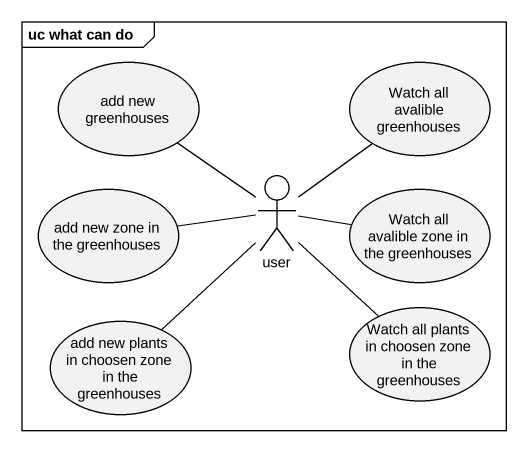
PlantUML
@startuml
mainframe uc what can do
usecase "add new greenhouses" as add_new_greenhouses
usecase "Watch all avalible greenhouses" as Watch_all_avalible
actor user
usecase "add new zone in the greenhouses" as add_new_zone_in_the
usecase "Watch all avalible zone in the greenhouses" as Watch_all_avalible_zone_in
usecase "add new plants in choosen zone in the greenhouses" as add_new_plants_in_choosen
usecase "Watch all plants in choosen zone in the greenhouses" as Watch_all_plants_in_choosen
user -up- add_new_greenhouses
user -up- Watch_all_avalible
user -left- add_new_zone_in_the
user -right- Watch_all_avalible_zone_in
user -- add_new_plants_in_choosen
user -- Watch_all_plants_in_choosen
@enduml
